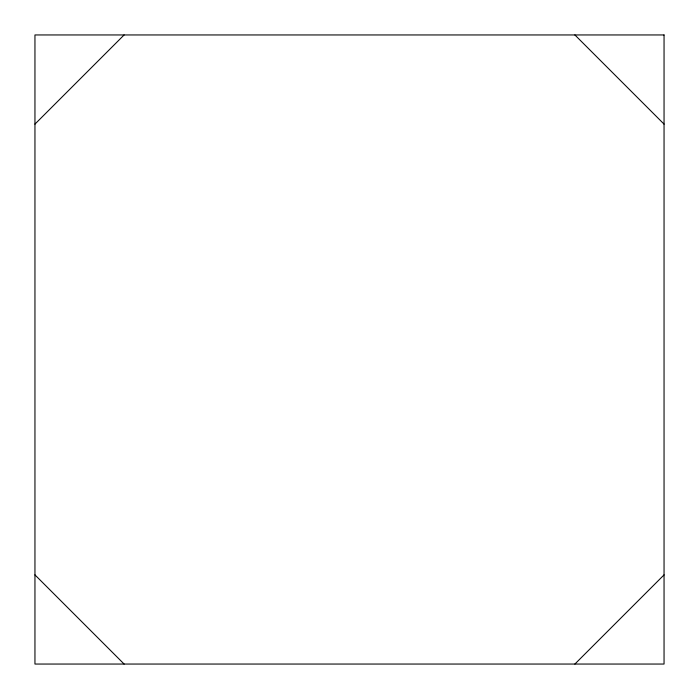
<?xml version="1.0" encoding="UTF-8"?>
<svg xmlns="http://www.w3.org/2000/svg" width="699" height="699" viewBox="0 0 699 699"><rect width="100%" height="100%" fill="white"/><g stroke="black" fill="none" stroke-linecap="round" stroke-linejoin="round"><path stroke-width="1.05" d="M34.95 124.116L124.116 34.95M574.884 664.05L664.05 574.884M574.884 34.95L664.05 124.116M34.95 574.884L124.116 664.05M664.05 34.95L34.95 34.95L34.95 664.05L664.05 664.05L664.05 34.95"/></g></svg>
